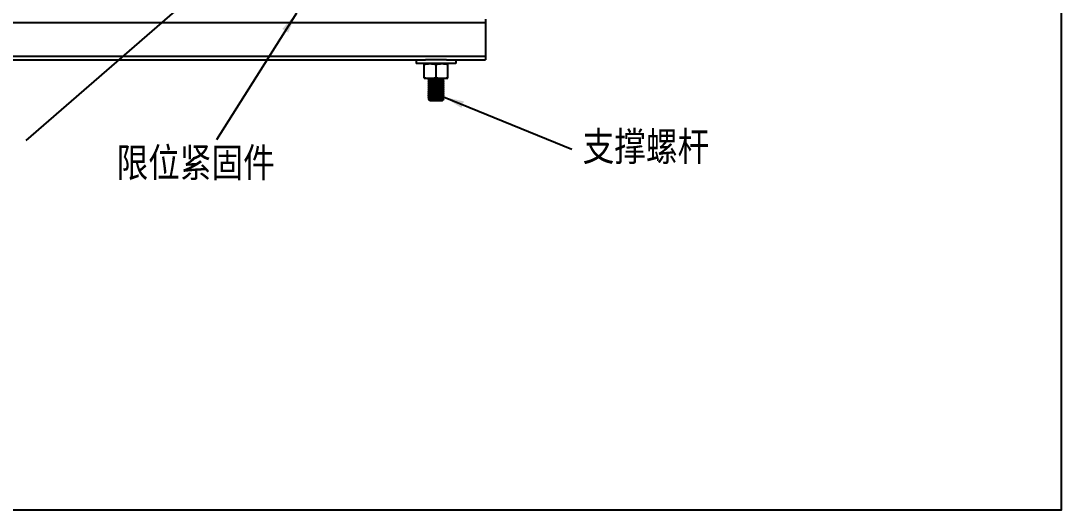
# Model space of a CAD drawing. Extents: x -1396510 to 1250330, y -1892470 to 1623980.
# Drawn here: x -1158589 to -1153589, y -65907 to -63555 of the extents above; entities that cross this region are included whole.
import ezdxf

# ---------------------------------------------------------------- set-up
doc = ezdxf.new("R2010")
doc.units = 0
doc.header["$LTSCALE"] = 1000
doc.header["$MEASUREMENT"] = 0
doc.styles.get("Standard").update_dxf_attribs({"font": 'gbenor.shx', "bigfont": 'gbcbig.shx'})
doc.dimstyles.get("Standard").update_dxf_attribs({"dimscale": 100, "dimtxt": 3.5, "dimasz": 1, "dimexe": 2.5, "dimexo": 3, "dimgap": 1.5, "dimtad": 1, "dimdec": 0, "dimzin": 0, "dimdsep": 46, "dimtxsty": 'Standard', "dimblk": 'ARCHTICK', "dimcen": 0.09, "dimadec": 0, "dimazin": 0, "dimtfac": 1, "dimtdec": 0, "dimtix": 1, "dimtmove": 2, "dimatfit": 3, "dimfxl": 0, "dimtolj": 1, "dimtzin": 0, "dimarcsym": 0})

# ---------------------------------------------------------------- blocks, each defined once
blk = doc.blocks.new('_ArchTick')
at = {"color": 0, "linetype": 'ByBlock', "const_width": 0.4}
blk.add_lwpolyline([(-0.5, -0.5), (0.5, 0.5)], dxfattribs=at)

msp = doc.modelspace()

# ---------------------------------------------------------------- linework, layer by layer
at = {"linetype": 'Continuous'}
for p, q in [((-1156356, -63546.5), (-1156356, -63741.6)), ((-1160639.8, -63563.1), (-1156356, -63563.1)), ((-1160639.8, -63725), (-1156356, -63725)), ((-1160351.8, -63741.6), (-1156643.9, -63741.6)), ((-1156689.2, -63741.6), (-1156689.2, -63760.7)), ((-1156544, -63741.6), (-1156643.9, -63741.6)), ((-1156544, -63741.6), (-1156356, -63741.6)), ((-1156498.8, -63741.6), (-1156498.8, -63760.7)), ((-1156498.8, -63760.7), (-1156689.2, -63760.7)), ((-1156651.1, -63831.1), (-1156651.1, -63760.7)), ((-1156594, -63763.9), (-1156594, -63827.9)), ((-1156536.9, -63831.1), (-1156536.9, -63760.7)), ((-1156651.1, -63831.1), (-1156536.9, -63831.1)), ((-1156632, -63838.7), (-1156632.1, -63838.9)), ((-1156632.1, -63838.9), (-1156632.1, -63840)), ((-1156632, -63840.1), (-1156632.1, -63840)), ((-1156632, -63848.3), (-1156632.1, -63848.4)), ((-1156632.1, -63848.4), (-1156632.1, -63849.6)), ((-1156632, -63849.7), (-1156632.1, -63849.6)), ((-1156632, -63857.8), (-1156632.1, -63857.9)), ((-1156632.1, -63857.9), (-1156632.1, -63859.1)), ((-1156632, -63859.2), (-1156632.1, -63859.1)), ((-1156626.8, -63835.8), (-1156632, -63838.7)), ((-1156632, -63840.1), (-1156626.8, -63843.1)), ((-1156626.8, -63845.3), (-1156632, -63848.3)), ((-1156632, -63849.7), (-1156626.8, -63852.7)), ((-1156626.8, -63854.8), (-1156632, -63857.8)), ((-1156632, -63859.2), (-1156626.8, -63862.2)), ((-1156631.1, -63831.1), (-1156626.8, -63833.6)), ((-1156626.9, -63833.5), (-1156626.9, -63835.9)), ((-1156626.9, -63843), (-1156626.9, -63845.4)), ((-1156626.9, -63852.5), (-1156626.9, -63854.9)), ((-1156626.7, -63835.7), (-1156626.8, -63835.8)), ((-1156561.2, -63847.9), (-1156561.3, -63848)), ((-1156556, -63834), (-1156561.2, -63831)), ((-1156561.2, -63838.4), (-1156556, -63835.4)), ((-1156556, -63843.5), (-1156561.2, -63840.5)), ((-1156561.2, -63847.9), (-1156556, -63844.9)), ((-1156556, -63853), (-1156561.2, -63850)), ((-1156561.2, -63857.4), (-1156556, -63854.4)), ((-1156561.1, -63840.6), (-1156561.1, -63838.3)), ((-1156561.1, -63850.2), (-1156561.1, -63847.8)), ((-1156561.1, -63857.3), (-1156561.1, -63859.7)), ((-1156556, -63834), (-1156555.9, -63834.1)), ((-1156556, -63835.4), (-1156555.9, -63835.3)), ((-1156556, -63843.5), (-1156555.9, -63843.6)), ((-1156556, -63844.9), (-1156555.9, -63844.8)), ((-1156556, -63853), (-1156555.9, -63853.1)), ((-1156556, -63854.4), (-1156555.9, -63854.3)), ((-1156555.9, -63834.1), (-1156555.9, -63835.3)), ((-1156555.9, -63843.6), (-1156555.9, -63844.8)), ((-1156555.9, -63853.1), (-1156555.9, -63854.3)), ((-1156632, -63867.3), (-1156632.1, -63867.4)), ((-1156632.1, -63867.4), (-1156632.1, -63868.6)), ((-1156632, -63868.7), (-1156632.1, -63868.6)), ((-1156632, -63876.8), (-1156632.1, -63876.9)), ((-1156632.1, -63876.9), (-1156632.1, -63878.1)), ((-1156632, -63878.2), (-1156632.1, -63878.1)), ((-1156632, -63886.3), (-1156632.1, -63886.4)), ((-1156632.1, -63886.4), (-1156632.1, -63887.6)), ((-1156632, -63887.7), (-1156632.1, -63887.6)), ((-1156632, -63895.9), (-1156632.1, -63896)), ((-1156632.1, -63896), (-1156632.1, -63897.2)), ((-1156632, -63897.3), (-1156632.1, -63897.2)), ((-1156632, -63905.4), (-1156632.1, -63905.5)), ((-1156632.1, -63905.5), (-1156632.1, -63906.7)), ((-1156632, -63906.8), (-1156632.1, -63906.7)), ((-1156626.8, -63864.3), (-1156632, -63867.3)), ((-1156632, -63868.7), (-1156626.8, -63871.7)), ((-1156626.8, -63873.8), (-1156632, -63876.8)), ((-1156632, -63878.2), (-1156626.8, -63881.2)), ((-1156626.8, -63883.4), (-1156632, -63886.3)), ((-1156632, -63887.7), (-1156626.8, -63890.7)), ((-1156626.8, -63892.9), (-1156632, -63895.9)), ((-1156632, -63897.3), (-1156626.8, -63900.3)), ((-1156626.8, -63902.4), (-1156632, -63905.4)), ((-1156632, -63906.8), (-1156626.8, -63909.8)), ((-1156626.9, -63862.1), (-1156626.9, -63864.4)), ((-1156626.9, -63871.6), (-1156626.9, -63874)), ((-1156626.9, -63881.1), (-1156626.9, -63883.5)), ((-1156626.9, -63890.6), (-1156626.9, -63893)), ((-1156626.9, -63900.1), (-1156626.9, -63902.5)), ((-1156626.7, -63873.8), (-1156626.8, -63873.8)), ((-1156561.2, -63886), (-1156561.3, -63886)), ((-1156556, -63862.5), (-1156561.2, -63859.6)), ((-1156561.2, -63866.9), (-1156556, -63863.9)), ((-1156556, -63872.1), (-1156561.2, -63869.1)), ((-1156561.2, -63876.5), (-1156556, -63873.5)), ((-1156556, -63881.6), (-1156561.2, -63878.6)), ((-1156561.2, -63886), (-1156556, -63883)), ((-1156556, -63891.1), (-1156561.2, -63888.1)), ((-1156561.2, -63895.5), (-1156556, -63892.5)), ((-1156556, -63900.6), (-1156561.2, -63897.6)), ((-1156561.2, -63905), (-1156556, -63902)), ((-1156556, -63910.1), (-1156561.2, -63907.2)), ((-1156561.1, -63869.2), (-1156561.1, -63866.8)), ((-1156561.1, -63878.7), (-1156561.1, -63876.3)), ((-1156561.1, -63888.2), (-1156561.1, -63885.9)), ((-1156561.1, -63895.4), (-1156561.1, -63897.8)), ((-1156561.1, -63907.3), (-1156561.1, -63904.9)), ((-1156556, -63862.5), (-1156555.9, -63862.6)), ((-1156556, -63863.9), (-1156555.9, -63863.8)), ((-1156556, -63872.1), (-1156555.9, -63872.2)), ((-1156556, -63873.5), (-1156555.9, -63873.4)), ((-1156556, -63881.6), (-1156555.9, -63881.7)), ((-1156556, -63883), (-1156555.9, -63882.9)), ((-1156556, -63891.1), (-1156555.9, -63891.2)), ((-1156556, -63892.5), (-1156555.9, -63892.4)), ((-1156556, -63900.6), (-1156555.9, -63900.7)), ((-1156556, -63902), (-1156555.9, -63901.9)), ((-1156555.9, -63862.6), (-1156555.9, -63863.8)), ((-1156555.9, -63872.2), (-1156555.9, -63873.4)), ((-1156555.9, -63881.7), (-1156555.9, -63882.9)), ((-1156555.9, -63891.2), (-1156555.9, -63892.4)), ((-1156555.9, -63900.7), (-1156555.9, -63901.9)), ((-1156632, -63914.9), (-1156632.1, -63915)), ((-1156632.1, -63915), (-1156632.1, -63916.2)), ((-1156632, -63916.3), (-1156632.1, -63916.2)), ((-1156632.1, -63924.5), (-1156632, -63924.4)), ((-1156632.1, -63924.5), (-1156632.1, -63925.7)), ((-1156632.1, -63925.7), (-1156632, -63925.8)), ((-1156626.8, -63911.9), (-1156632, -63914.9)), ((-1156632, -63916.3), (-1156626.8, -63919.3)), ((-1156626.8, -63921.4), (-1156632, -63924.4)), ((-1156632, -63925.8), (-1156626.8, -63928.8)), ((-1156626.8, -63931), (-1156630.5, -63933.1)), ((-1156623.7, -63939.9), (-1156630.5, -63933.1)), ((-1156630.5, -63933.1), (-1156630.5, -63933.1)), ((-1156626.9, -63909.7), (-1156626.9, -63912)), ((-1156626.9, -63919.2), (-1156626.9, -63921.6)), ((-1156626.9, -63928.7), (-1156626.9, -63931.1)), ((-1156626.7, -63911.9), (-1156626.8, -63911.9)), ((-1156564.2, -63939.9), (-1156623.7, -63939.9)), ((-1156566.3, -63936.7), (-1156611.8, -63936.7)), ((-1156565, -63931.5), (-1156591, -63931.5)), ((-1156564.2, -63939.9), (-1156560.5, -63936.1)), ((-1156561.2, -63924.1), (-1156561.3, -63924.1)), ((-1156561.2, -63914.5), (-1156556, -63911.5)), ((-1156556, -63919.7), (-1156561.2, -63916.7)), ((-1156561.2, -63924.1), (-1156556, -63921.1)), ((-1156556, -63929.2), (-1156561.2, -63926.2)), ((-1156561.2, -63933.6), (-1156556, -63930.6)), ((-1156560.5, -63936.1), (-1156561.2, -63935.7)), ((-1156561.1, -63916.8), (-1156561.1, -63914.4)), ((-1156561.1, -63926.3), (-1156561.1, -63923.9)), ((-1156561.1, -63933.5), (-1156561.1, -63935.8)), ((-1156560.5, -63936.1), (-1156560.5, -63936.1)), ((-1156556, -63910.1), (-1156555.9, -63910.2)), ((-1156556, -63911.5), (-1156555.9, -63911.4)), ((-1156556, -63919.7), (-1156555.9, -63919.8)), ((-1156556, -63921.1), (-1156555.9, -63921)), ((-1156555.9, -63929.3), (-1156556, -63929.2)), ((-1156556, -63930.6), (-1156555.9, -63930.5)), ((-1156555.9, -63910.2), (-1156555.9, -63911.4)), ((-1156555.9, -63919.8), (-1156555.9, -63921)), ((-1156555.9, -63929.3), (-1156555.9, -63930.5))]:
    msp.add_line(p, q, dxfattribs=at)
msp.add_lwpolyline([(-1153588.7, -56752.5), (-1153588.7, -65906.6), (-1163304.5, -65906.6), (-1163304.5, -56752.5)])
for centre, radius, start, end in [((-1156618.5, -63946.2), 107.3, 94.4562, 95.3623), ((-1156618.4, -63956.9), 108.4, 94.4571, 95.3311), ((-1156618.4, -63967), 109.1, 94.458, 95.3148), ((-1156625.5, -63858.2), 3.63, 105.0933, 106.1413), ((-1156569.1, -63732.7), 102.5, 274.4413, 275.508), ((-1156569.1, -63741.7), 103, 274.4466, 275.4883), ((-1156569, -63751.9), 102.4, 274.444, 275.5089), ((-1156618.5, -63975), 107.5, 94.4571, 95.3557), ((-1156618.5, -63984.3), 107.3, 94.4562, 95.3623), ((-1156618.4, -63994.9), 108.4, 94.4571, 95.3311), ((-1156618.4, -64005.1), 109.1, 94.458, 95.3148), ((-1156618.5, -64013.1), 107.5, 94.4571, 95.3557), ((-1156625.5, -63896.2), 3.63, 105.0933, 106.1413), ((-1156572.6, -63718.3), 145.6, 274.4234, 274.5496), ((-1156572.6, -63756.4), 145.6, 274.4234, 274.5496), ((-1156569.1, -63770.8), 102.5, 274.4413, 275.508), ((-1156569.1, -63779.8), 103, 274.4466, 275.4883), ((-1156569, -63790), 102.4, 274.444, 275.5089), ((-1156618.5, -64022.4), 107.3, 94.4562, 95.3623), ((-1156625.5, -63934.3), 3.63, 105.0933, 106.1413), ((-1156569.1, -63808.9), 102.5, 274.4413, 275.508), ((-1156569.1, -63817.9), 103, 274.4466, 275.4883)]:
    msp.add_arc(centre, radius, start, end, dxfattribs=at)
for points, knots in [([(-1156651.1, -63763.9), (-1156646.4, -63762.9), (-1156636.9, -63761.3), (-1156627.3, -63760.7), (-1156622.5, -63760.7)], [0, 0, 0, 0, 0.500766, 1, 1, 1, 1]), ([(-1156622.5, -63760.7), (-1156617.8, -63760.7), (-1156608.2, -63761.3), (-1156598.7, -63762.9), (-1156594, -63763.9)], [0, 0, 0, 0, 0.499234, 1, 1, 1, 1]), ([(-1156594, -63763.9), (-1156589.3, -63762.9), (-1156579.8, -63761.3), (-1156570.2, -63760.7), (-1156565.4, -63760.7)], [0, 0, 0, 0, 0.500766, 1, 1, 1, 1]), ([(-1156565.4, -63760.7), (-1156560.6, -63760.7), (-1156551, -63761.3), (-1156541.6, -63762.9), (-1156536.9, -63763.9)], [0, 0, 0, 0, 0.499234, 1, 1, 1, 1]), ([(-1156651.1, -63827.9), (-1156646.4, -63828.9), (-1156636.9, -63830.5), (-1156627.3, -63831.1), (-1156622.5, -63831.1)], [0, 0, 0, 0, 0.500766, 1, 1, 1, 1]), ([(-1156632.1, -63840), (-1156632.1, -63840), (-1156631.9, -63839.9), (-1156631.7, -63839.8), (-1156631.6, -63839.8)], [0, 0, 0, 0, 0.315061, 1, 1, 1, 1]), ([(-1156632.1, -63849.6), (-1156632.1, -63849.5), (-1156631.9, -63849.4), (-1156631.8, -63849.4), (-1156631.7, -63849.3)], [0, 0, 0, 0, 0.317967, 1, 1, 1, 1]), ([(-1156632.1, -63859.1), (-1156632.1, -63859), (-1156631.9, -63858.9), (-1156631.7, -63858.9), (-1156631.6, -63858.8)], [0, 0, 0, 0, 0.313847, 1, 1, 1, 1]), ([(-1156628.5, -63838.2), (-1156629, -63838.2), (-1156630.1, -63838.4), (-1156631.3, -63838.4), (-1156632, -63838.7)], [0, 0, 0, 0, 0.37931, 1, 1, 1, 1]), ([(-1156628.5, -63847.7), (-1156629, -63847.8), (-1156630.1, -63847.9), (-1156631.3, -63847.9), (-1156632, -63848.3)], [0, 0, 0, 0, 0.379296, 1, 1, 1, 1]), ([(-1156628.5, -63857.2), (-1156628.9, -63857.3), (-1156630.1, -63857.4), (-1156631.3, -63857.4), (-1156632, -63857.8)], [0, 0, 0, 0, 0.37952, 1, 1, 1, 1]), ([(-1156631.7, -63849.3), (-1156631.5, -63849.3), (-1156630.5, -63849.1), (-1156629.4, -63849), (-1156628.5, -63848.9)], [0, 0, 0, 0, 0.159617, 1, 1, 1, 1]), ([(-1156631.6, -63839.8), (-1156631.5, -63839.8), (-1156630.4, -63839.6), (-1156629.4, -63839.5), (-1156628.5, -63839.4)], [0, 0, 0, 0, 0.163145, 1, 1, 1, 1]), ([(-1156631.6, -63858.8), (-1156631.5, -63858.8), (-1156630.4, -63858.6), (-1156629.3, -63858.5), (-1156628.5, -63858.4)], [0, 0, 0, 0, 0.163234, 1, 1, 1, 1]), ([(-1156594, -63836.5), (-1156597.5, -63836.6), (-1156609.1, -63837.1), (-1156620.6, -63837.4), (-1156628.5, -63838.2)], [0, 0, 0, 0, 0.308852, 1, 1, 1, 1]), ([(-1156594, -63846), (-1156597.5, -63846.1), (-1156609.1, -63846.6), (-1156620.6, -63847), (-1156628.5, -63847.7)], [0, 0, 0, 0, 0.308927, 1, 1, 1, 1]), ([(-1156594, -63855.5), (-1156597.5, -63855.7), (-1156609, -63856.1), (-1156620.6, -63856.5), (-1156628.5, -63857.2)], [0, 0, 0, 0, 0.308576, 1, 1, 1, 1]), ([(-1156594, -63831.1), (-1156598.2, -63831.3), (-1156605.9, -63831.7), (-1156615.1, -63832.1), (-1156621, -63832.6), (-1156624.2, -63832.8), (-1156625.7, -63833.1), (-1156626.9, -63833.3), (-1156626.9, -63833.5)], [0, 0, 0, 0, 0.381423, 0.704927, 0.829053, 0.921512, 0.978868, 1, 1, 1, 1]), ([(-1156561.5, -63838.5), (-1156562.8, -63838.9), (-1156566.9, -63839.1), (-1156574.5, -63839.7), (-1156584.8, -63840.2), (-1156596.4, -63840.7), (-1156607.7, -63841.3), (-1156616.2, -63841.7), (-1156621.5, -63842.1), (-1156624.4, -63842.4), (-1156625.8, -63842.7), (-1156626.9, -63842.8), (-1156626.9, -63843)], [0, 0, 0, 0, 0.062951, 0.18524, 0.350271, 0.535399, 0.715185, 0.864922, 0.92187, 0.964113, 0.990297, 1, 1, 1, 1]), ([(-1156563.5, -63848.4), (-1156568.4, -63849), (-1156577, -63849.3), (-1156589.2, -63849.9), (-1156600.1, -63850.4), (-1156610.2, -63850.9), (-1156617.7, -63851.3), (-1156622.3, -63851.7), (-1156624.8, -63851.9), (-1156626, -63852.2), (-1156626.9, -63852.4), (-1156626.9, -63852.5)], [0, 0, 0, 0, 0.234088, 0.402448, 0.579889, 0.745639, 0.880314, 0.930897, 0.968237, 0.991317, 1, 1, 1, 1]), ([(-1156562.6, -63857.8), (-1156567.3, -63858.5), (-1156575.6, -63858.7), (-1156587.7, -63859.4), (-1156598.9, -63859.9), (-1156609.4, -63860.4), (-1156617.2, -63860.8), (-1156622, -63861.2), (-1156624.7, -63861.4), (-1156625.9, -63861.7), (-1156626.9, -63861.9), (-1156626.9, -63862.1)], [0, 0, 0, 0, 0.218787, 0.386207, 0.566108, 0.736243, 0.875583, 0.928118, 0.966979, 0.991, 1, 1, 1, 1]), ([(-1156626.8, -63839.2), (-1156624.8, -63839.1), (-1156613.9, -63838.4), (-1156602.9, -63838), (-1156594, -63837.7)], [0, 0, 0, 0, 0.18453, 1, 1, 1, 1]), ([(-1156626.3, -63845.1), (-1156626.4, -63845.1), (-1156626.6, -63845.2), (-1156626.7, -63845.2), (-1156626.8, -63845.3)], [0, 0, 0, 0, 0.59312, 1, 1, 1, 1]), ([(-1156626.8, -63848.8), (-1156624.8, -63848.6), (-1156613.9, -63847.9), (-1156602.9, -63847.5), (-1156594, -63847.2)], [0, 0, 0, 0, 0.184554, 1, 1, 1, 1]), ([(-1156626.5, -63854.7), (-1156626.6, -63854.7), (-1156626.7, -63854.7), (-1156626.8, -63854.8), (-1156626.8, -63854.8)], [0, 0, 0, 0, 0.572041, 1, 1, 1, 1]), ([(-1156626.8, -63858.3), (-1156624.8, -63858.1), (-1156613.9, -63857.5), (-1156602.9, -63857.1), (-1156594, -63856.7)], [0, 0, 0, 0, 0.184575, 1, 1, 1, 1]), ([(-1156561.1, -63831.1), (-1156561.1, -63831.3), (-1156562.2, -63831.5), (-1156563.6, -63831.8), (-1156566.6, -63832), (-1156572.1, -63832.4), (-1156580.7, -63832.9), (-1156592.2, -63833.4), (-1156603.8, -63834), (-1156614.2, -63834.4), (-1156621.6, -63835.1), (-1156625.5, -63835.2), (-1156626.7, -63835.7)], [0, 0, 0, 0, 0.009911, 0.036684, 0.079861, 0.138026, 0.290611, 0.473012, 0.659513, 0.823824, 0.942824, 1, 1, 1, 1]), ([(-1156561.2, -63850.3), (-1156562, -63850.8), (-1156565.6, -63850.8), (-1156572, -63851.6), (-1156581.5, -63851.9), (-1156592.5, -63852.5), (-1156603.7, -63853), (-1156613.7, -63853.5), (-1156621.1, -63854), (-1156625.1, -63854.3), (-1156626.4, -63854.7)], [0, 0, 0, 0, 0.046973, 0.152409, 0.303029, 0.479455, 0.658932, 0.818305, 0.937036, 1, 1, 1, 1]), ([(-1156561.1, -63840.6), (-1156561.1, -63840.8), (-1156562.2, -63841), (-1156563.5, -63841.3), (-1156566.3, -63841.5), (-1156571.5, -63841.9), (-1156579.9, -63842.4), (-1156590.9, -63842.9), (-1156602.4, -63843.4), (-1156612.8, -63843.9), (-1156620.6, -63844.5), (-1156624.8, -63844.8), (-1156626.3, -63845.1)], [0, 0, 0, 0, 0.00951, 0.035123, 0.076469, 0.132247, 0.279239, 0.456494, 0.640275, 0.805971, 0.931424, 1, 1, 1, 1]), ([(-1156622.5, -63831.1), (-1156617.8, -63831.1), (-1156608.2, -63830.5), (-1156598.7, -63828.9), (-1156594, -63827.9)], [0, 0, 0, 0, 0.499234, 1, 1, 1, 1]), ([(-1156594, -63827.9), (-1156589.3, -63828.9), (-1156579.8, -63830.5), (-1156570.2, -63831.1), (-1156565.4, -63831.1)], [0, 0, 0, 0, 0.500766, 1, 1, 1, 1]), ([(-1156561.1, -63834.9), (-1156563.1, -63835.1), (-1156574.1, -63835.7), (-1156585, -63836.1), (-1156594, -63836.5)], [0, 0, 0, 0, 0.184477, 1, 1, 1, 1]), ([(-1156594, -63837.7), (-1156590.4, -63837.5), (-1156578.8, -63837), (-1156567.2, -63836.7), (-1156559.2, -63835.9)], [0, 0, 0, 0, 0.310323, 1, 1, 1, 1]), ([(-1156561.1, -63844.4), (-1156563.1, -63844.6), (-1156574.1, -63845.2), (-1156585, -63845.6), (-1156594, -63846)], [0, 0, 0, 0, 0.184455, 1, 1, 1, 1]), ([(-1156594, -63847.2), (-1156590.4, -63847), (-1156578.8, -63846.5), (-1156567.2, -63846.2), (-1156559.2, -63845.4)], [0, 0, 0, 0, 0.310595, 1, 1, 1, 1]), ([(-1156561.1, -63853.9), (-1156563.1, -63854.1), (-1156574.1, -63854.8), (-1156585, -63855.2), (-1156594, -63855.5)], [0, 0, 0, 0, 0.184436, 1, 1, 1, 1]), ([(-1156594, -63856.7), (-1156590.7, -63856.6), (-1156579.8, -63856.1), (-1156568.8, -63855.7), (-1156561.2, -63855.1)], [0, 0, 0, 0, 0.297863, 1, 1, 1, 1]), ([(-1156565.4, -63831.1), (-1156560.6, -63831.1), (-1156551, -63830.5), (-1156541.6, -63828.9), (-1156536.9, -63827.9)], [0, 0, 0, 0, 0.499234, 1, 1, 1, 1]), ([(-1156561.3, -63848), (-1156561.4, -63848), (-1156562.1, -63848.2), (-1156562.9, -63848.3), (-1156563.5, -63848.4)], [0, 0, 0, 0, 0.158312, 1, 1, 1, 1]), ([(-1156561.2, -63857.4), (-1156561.2, -63857.5), (-1156561.7, -63857.6), (-1156562.2, -63857.7), (-1156562.6, -63857.8)], [0, 0, 0, 0, 0.147905, 1, 1, 1, 1]), ([(-1156561.2, -63838.4), (-1156561.2, -63838.4), (-1156561.3, -63838.4), (-1156561.4, -63838.5), (-1156561.5, -63838.5)], [0, 0, 0, 0, 0.430479, 1, 1, 1, 1]), ([(-1156561.1, -63850.2), (-1156561.1, -63850.2), (-1156561.1, -63850.2), (-1156561.1, -63850.3), (-1156561.2, -63850.3)], [0, 0, 0, 0, 0.402304, 1, 1, 1, 1]), ([(-1156561.2, -63855.1), (-1156560, -63855), (-1156558.3, -63854.8), (-1156556.5, -63854.7), (-1156556, -63854.4)], [0, 0, 0, 0, 0.683734, 1, 1, 1, 1]), ([(-1156556.3, -63834.3), (-1156556.4, -63834.3), (-1156557.4, -63834.6), (-1156558.4, -63834.6), (-1156559.2, -63834.7)], [0, 0, 0, 0, 0.159145, 1, 1, 1, 1]), ([(-1156559.2, -63835.9), (-1156558.8, -63835.9), (-1156557.8, -63835.7), (-1156556.6, -63835.7), (-1156556, -63835.4)], [0, 0, 0, 0, 0.378132, 1, 1, 1, 1]), ([(-1156556.3, -63843.8), (-1156556.4, -63843.9), (-1156557.4, -63844.1), (-1156558.4, -63844.2), (-1156559.2, -63844.3)], [0, 0, 0, 0, 0.159397, 1, 1, 1, 1]), ([(-1156559.2, -63845.4), (-1156558.8, -63845.4), (-1156557.7, -63845.2), (-1156556.6, -63845.2), (-1156556, -63844.9)], [0, 0, 0, 0, 0.377931, 1, 1, 1, 1]), ([(-1156556.2, -63853.3), (-1156556.4, -63853.4), (-1156557.4, -63853.6), (-1156558.4, -63853.7), (-1156559.2, -63853.8)], [0, 0, 0, 0, 0.157623, 1, 1, 1, 1]), ([(-1156555.9, -63834.1), (-1156555.9, -63834.1), (-1156556, -63834.2), (-1156556.2, -63834.3), (-1156556.3, -63834.3)], [0, 0, 0, 0, 0.322656, 1, 1, 1, 1]), ([(-1156555.9, -63843.6), (-1156555.9, -63843.7), (-1156556.1, -63843.8), (-1156556.2, -63843.8), (-1156556.3, -63843.8)], [0, 0, 0, 0, 0.322005, 1, 1, 1, 1]), ([(-1156555.9, -63853.1), (-1156555.9, -63853.2), (-1156556, -63853.3), (-1156556.2, -63853.3), (-1156556.2, -63853.3)], [0, 0, 0, 0, 0.324871, 1, 1, 1, 1]), ([(-1156632.1, -63868.6), (-1156632.1, -63868.6), (-1156631.9, -63868.4), (-1156631.8, -63868.4), (-1156631.7, -63868.4)], [0, 0, 0, 0, 0.318631, 1, 1, 1, 1]), ([(-1156632.1, -63878.1), (-1156632.1, -63878.1), (-1156631.9, -63878), (-1156631.7, -63877.9), (-1156631.6, -63877.9)], [0, 0, 0, 0, 0.315061, 1, 1, 1, 1]), ([(-1156632.1, -63887.6), (-1156632.1, -63887.6), (-1156631.9, -63887.5), (-1156631.8, -63887.4), (-1156631.7, -63887.4)], [0, 0, 0, 0, 0.317967, 1, 1, 1, 1]), ([(-1156632.1, -63897.2), (-1156632.1, -63897.1), (-1156631.9, -63897), (-1156631.7, -63897), (-1156631.6, -63896.9)], [0, 0, 0, 0, 0.313847, 1, 1, 1, 1]), ([(-1156632.1, -63906.7), (-1156632.1, -63906.6), (-1156631.9, -63906.5), (-1156631.8, -63906.5), (-1156631.7, -63906.5)], [0, 0, 0, 0, 0.318631, 1, 1, 1, 1]), ([(-1156628.5, -63866.7), (-1156628.9, -63866.8), (-1156630.1, -63866.9), (-1156631.3, -63866.9), (-1156632, -63867.3)], [0, 0, 0, 0, 0.379704, 1, 1, 1, 1]), ([(-1156628.5, -63876.3), (-1156629, -63876.3), (-1156630.1, -63876.5), (-1156631.3, -63876.5), (-1156632, -63876.8)], [0, 0, 0, 0, 0.37931, 1, 1, 1, 1]), ([(-1156628.5, -63885.8), (-1156629, -63885.8), (-1156630.1, -63886), (-1156631.3, -63886), (-1156632, -63886.3)], [0, 0, 0, 0, 0.379296, 1, 1, 1, 1]), ([(-1156628.5, -63895.3), (-1156628.9, -63895.3), (-1156630.1, -63895.5), (-1156631.3, -63895.5), (-1156632, -63895.9)], [0, 0, 0, 0, 0.37952, 1, 1, 1, 1]), ([(-1156628.5, -63904.8), (-1156628.9, -63904.9), (-1156630.1, -63905), (-1156631.3, -63905), (-1156632, -63905.4)], [0, 0, 0, 0, 0.379704, 1, 1, 1, 1]), ([(-1156631.7, -63868.4), (-1156631.5, -63868.3), (-1156630.5, -63868.1), (-1156629.4, -63868), (-1156628.5, -63867.9)], [0, 0, 0, 0, 0.159226, 1, 1, 1, 1]), ([(-1156631.7, -63887.4), (-1156631.5, -63887.4), (-1156630.5, -63887.2), (-1156629.4, -63887.1), (-1156628.5, -63887)], [0, 0, 0, 0, 0.159617, 1, 1, 1, 1]), ([(-1156631.7, -63906.5), (-1156631.5, -63906.4), (-1156630.5, -63906.2), (-1156629.4, -63906.1), (-1156628.5, -63906)], [0, 0, 0, 0, 0.159226, 1, 1, 1, 1]), ([(-1156631.6, -63877.9), (-1156631.5, -63877.8), (-1156630.4, -63877.6), (-1156629.4, -63877.5), (-1156628.5, -63877.5)], [0, 0, 0, 0, 0.163145, 1, 1, 1, 1]), ([(-1156631.6, -63896.9), (-1156631.5, -63896.9), (-1156630.4, -63896.7), (-1156629.3, -63896.6), (-1156628.5, -63896.5)], [0, 0, 0, 0, 0.163234, 1, 1, 1, 1]), ([(-1156594, -63865), (-1156597.5, -63865.2), (-1156609, -63865.7), (-1156620.5, -63866), (-1156628.5, -63866.7)], [0, 0, 0, 0, 0.308379, 1, 1, 1, 1]), ([(-1156594, -63874.5), (-1156597.5, -63874.7), (-1156609.1, -63875.2), (-1156620.6, -63875.5), (-1156628.5, -63876.3)], [0, 0, 0, 0, 0.308852, 1, 1, 1, 1]), ([(-1156594, -63884.1), (-1156597.5, -63884.2), (-1156609.1, -63884.7), (-1156620.6, -63885), (-1156628.5, -63885.8)], [0, 0, 0, 0, 0.308927, 1, 1, 1, 1]), ([(-1156594, -63893.6), (-1156597.5, -63893.7), (-1156609, -63894.2), (-1156620.6, -63894.6), (-1156628.5, -63895.3)], [0, 0, 0, 0, 0.308576, 1, 1, 1, 1]), ([(-1156594, -63903.1), (-1156597.5, -63903.2), (-1156609, -63903.7), (-1156620.5, -63904.1), (-1156628.5, -63904.8)], [0, 0, 0, 0, 0.308379, 1, 1, 1, 1]), ([(-1156561.9, -63867.2), (-1156563.5, -63867.5), (-1156567.9, -63867.8), (-1156575.9, -63868.3), (-1156586.3, -63868.8), (-1156597.6, -63869.4), (-1156608.5, -63869.9), (-1156616.7, -63870.3), (-1156621.8, -63870.7), (-1156624.5, -63870.9), (-1156625.8, -63871.2), (-1156626.9, -63871.4), (-1156626.9, -63871.6)], [0, 0, 0, 0, 0.074051, 0.202548, 0.368862, 0.551322, 0.726125, 0.870472, 0.925123, 0.96561, 0.990669, 1, 1, 1, 1]), ([(-1156561.5, -63876.6), (-1156562.8, -63877), (-1156566.9, -63877.2), (-1156574.5, -63877.8), (-1156584.8, -63878.3), (-1156596.4, -63878.8), (-1156607.7, -63879.4), (-1156616.2, -63879.8), (-1156621.5, -63880.2), (-1156624.4, -63880.4), (-1156625.8, -63880.8), (-1156626.9, -63880.9), (-1156626.9, -63881.1)], [0, 0, 0, 0, 0.062951, 0.18524, 0.350271, 0.535399, 0.715185, 0.864922, 0.92187, 0.964113, 0.990297, 1, 1, 1, 1]), ([(-1156563.5, -63886.4), (-1156568.4, -63887), (-1156577, -63887.4), (-1156589.2, -63888), (-1156600.1, -63888.5), (-1156610.2, -63889), (-1156617.7, -63889.4), (-1156622.3, -63889.8), (-1156624.8, -63890), (-1156626, -63890.3), (-1156626.9, -63890.4), (-1156626.9, -63890.6)], [0, 0, 0, 0, 0.234088, 0.402448, 0.579889, 0.745639, 0.880314, 0.930897, 0.968237, 0.991317, 1, 1, 1, 1]), ([(-1156562.6, -63895.8), (-1156567.3, -63896.5), (-1156575.6, -63896.8), (-1156587.7, -63897.5), (-1156598.9, -63898), (-1156609.4, -63898.5), (-1156617.2, -63898.9), (-1156622, -63899.3), (-1156624.7, -63899.5), (-1156625.9, -63899.8), (-1156626.9, -63899.9), (-1156626.9, -63900.1)], [0, 0, 0, 0, 0.218787, 0.386207, 0.566108, 0.736243, 0.875583, 0.928118, 0.966979, 0.991, 1, 1, 1, 1]), ([(-1156561.9, -63905.2), (-1156563.5, -63905.6), (-1156567.9, -63905.9), (-1156575.9, -63906.4), (-1156586.3, -63906.9), (-1156597.6, -63907.4), (-1156608.5, -63908), (-1156616.7, -63908.4), (-1156621.8, -63908.8), (-1156624.5, -63909), (-1156625.8, -63909.3), (-1156626.9, -63909.4), (-1156626.9, -63909.7)], [0, 0, 0, 0, 0.074051, 0.202548, 0.368862, 0.551322, 0.726125, 0.870472, 0.925123, 0.96561, 0.990669, 1, 1, 1, 1]), ([(-1156624.9, -63863.9), (-1156625.2, -63863.9), (-1156625.8, -63864), (-1156626.4, -63864.1), (-1156626.8, -63864.3)], [0, 0, 0, 0, 0.360643, 1, 1, 1, 1]), ([(-1156626.8, -63867.8), (-1156624.8, -63867.6), (-1156613.9, -63867), (-1156602.9, -63866.6), (-1156594, -63866.2)], [0, 0, 0, 0, 0.184524, 1, 1, 1, 1]), ([(-1156626.8, -63877.3), (-1156624.8, -63877.2), (-1156613.9, -63876.5), (-1156602.9, -63876.1), (-1156594, -63875.7)], [0, 0, 0, 0, 0.18453, 1, 1, 1, 1]), ([(-1156626.3, -63883.2), (-1156626.4, -63883.2), (-1156626.6, -63883.3), (-1156626.7, -63883.3), (-1156626.8, -63883.4)], [0, 0, 0, 0, 0.59312, 1, 1, 1, 1]), ([(-1156626.8, -63886.8), (-1156624.8, -63886.7), (-1156613.9, -63886), (-1156602.9, -63885.6), (-1156594, -63885.3)], [0, 0, 0, 0, 0.184554, 1, 1, 1, 1]), ([(-1156626.5, -63892.8), (-1156626.6, -63892.8), (-1156626.7, -63892.8), (-1156626.8, -63892.8), (-1156626.8, -63892.9)], [0, 0, 0, 0, 0.572041, 1, 1, 1, 1]), ([(-1156626.8, -63896.4), (-1156624.8, -63896.2), (-1156613.9, -63895.5), (-1156602.9, -63895.1), (-1156594, -63894.8)], [0, 0, 0, 0, 0.184575, 1, 1, 1, 1]), ([(-1156624.9, -63902), (-1156625.2, -63902), (-1156625.8, -63902.1), (-1156626.4, -63902.2), (-1156626.8, -63902.4)], [0, 0, 0, 0, 0.360643, 1, 1, 1, 1]), ([(-1156626.8, -63905.9), (-1156624.8, -63905.7), (-1156613.9, -63905.1), (-1156602.9, -63904.7), (-1156594, -63904.3)], [0, 0, 0, 0, 0.184524, 1, 1, 1, 1]), ([(-1156561.1, -63869.2), (-1156561.1, -63869.4), (-1156562.2, -63869.5), (-1156563.6, -63869.9), (-1156566.6, -63870.1), (-1156572.1, -63870.5), (-1156580.7, -63871), (-1156592.2, -63871.5), (-1156603.8, -63872), (-1156614.2, -63872.5), (-1156621.6, -63873.2), (-1156625.5, -63873.3), (-1156626.7, -63873.8)], [0, 0, 0, 0, 0.009911, 0.036684, 0.079861, 0.138026, 0.290611, 0.473012, 0.659513, 0.823824, 0.942824, 1, 1, 1, 1]), ([(-1156561.1, -63907.3), (-1156561.1, -63907.5), (-1156562.2, -63907.6), (-1156563.6, -63907.9), (-1156566.6, -63908.2), (-1156572.1, -63908.6), (-1156580.7, -63909), (-1156592.2, -63909.6), (-1156603.8, -63910.1), (-1156614.2, -63910.6), (-1156621.6, -63911.3), (-1156625.5, -63911.4), (-1156626.7, -63911.9)], [0, 0, 0, 0, 0.009911, 0.036684, 0.079861, 0.138026, 0.290611, 0.473012, 0.659513, 0.823824, 0.942824, 1, 1, 1, 1]), ([(-1156561.2, -63888.4), (-1156562, -63888.9), (-1156565.6, -63888.8), (-1156572, -63889.6), (-1156581.5, -63890), (-1156592.5, -63890.6), (-1156603.7, -63891.1), (-1156613.7, -63891.5), (-1156621.1, -63892.1), (-1156625.1, -63892.4), (-1156626.4, -63892.7)], [0, 0, 0, 0, 0.046973, 0.152409, 0.303029, 0.479455, 0.658932, 0.818305, 0.937036, 1, 1, 1, 1]), ([(-1156561.1, -63878.7), (-1156561.1, -63878.9), (-1156562.2, -63879.1), (-1156563.5, -63879.4), (-1156566.3, -63879.6), (-1156571.5, -63880), (-1156579.9, -63880.4), (-1156590.9, -63881), (-1156602.4, -63881.5), (-1156612.8, -63882), (-1156620.6, -63882.5), (-1156624.8, -63882.8), (-1156626.3, -63883.2)], [0, 0, 0, 0, 0.00951, 0.035123, 0.076469, 0.132247, 0.279239, 0.456494, 0.640275, 0.805971, 0.931424, 1, 1, 1, 1]), ([(-1156561.1, -63859.7), (-1156561.1, -63859.9), (-1156562, -63860), (-1156563.2, -63860.3), (-1156565.8, -63860.5), (-1156570.5, -63860.9), (-1156578.2, -63861.3), (-1156588.5, -63861.8), (-1156599.5, -63862.3), (-1156611.7, -63862.9), (-1156620.1, -63863.3), (-1156624.9, -63863.9)], [0, 0, 0, 0, 0.00884, 0.032379, 0.070466, 0.122006, 0.258971, 0.426878, 0.605536, 0.773444, 1, 1, 1, 1]), ([(-1156561.1, -63897.8), (-1156561.1, -63897.9), (-1156562, -63898.1), (-1156563.2, -63898.4), (-1156565.8, -63898.6), (-1156570.5, -63899), (-1156578.2, -63899.4), (-1156588.5, -63899.9), (-1156599.5, -63900.4), (-1156611.7, -63901), (-1156620.1, -63901.3), (-1156624.9, -63902)], [0, 0, 0, 0, 0.00884, 0.032379, 0.070466, 0.122006, 0.258971, 0.426878, 0.605536, 0.773444, 1, 1, 1, 1]), ([(-1156561.3, -63863.5), (-1156563.3, -63863.6), (-1156574.2, -63864.3), (-1156585.1, -63864.7), (-1156594, -63865)], [0, 0, 0, 0, 0.18595, 1, 1, 1, 1]), ([(-1156594, -63866.2), (-1156590.4, -63866.1), (-1156578.8, -63865.6), (-1156567.2, -63865.3), (-1156559.2, -63864.5)], [0, 0, 0, 0, 0.310578, 1, 1, 1, 1]), ([(-1156561.1, -63873), (-1156563.1, -63873.1), (-1156574.1, -63873.8), (-1156585, -63874.2), (-1156594, -63874.5)], [0, 0, 0, 0, 0.184477, 1, 1, 1, 1]), ([(-1156594, -63875.7), (-1156590.4, -63875.6), (-1156578.8, -63875.1), (-1156567.2, -63874.8), (-1156559.2, -63874)], [0, 0, 0, 0, 0.310323, 1, 1, 1, 1]), ([(-1156561.1, -63882.5), (-1156563.1, -63882.6), (-1156574.1, -63883.3), (-1156585, -63883.7), (-1156594, -63884.1)], [0, 0, 0, 0, 0.184455, 1, 1, 1, 1]), ([(-1156594, -63885.3), (-1156590.4, -63885.1), (-1156578.8, -63884.6), (-1156567.2, -63884.3), (-1156559.2, -63883.5)], [0, 0, 0, 0, 0.310595, 1, 1, 1, 1]), ([(-1156561.1, -63892), (-1156563.1, -63892.2), (-1156574.1, -63892.8), (-1156585, -63893.2), (-1156594, -63893.6)], [0, 0, 0, 0, 0.184436, 1, 1, 1, 1]), ([(-1156594, -63894.8), (-1156590.7, -63894.6), (-1156579.8, -63894.2), (-1156568.8, -63893.8), (-1156561.2, -63893.2)], [0, 0, 0, 0, 0.297863, 1, 1, 1, 1]), ([(-1156561.3, -63901.5), (-1156563.3, -63901.7), (-1156574.2, -63902.4), (-1156585.1, -63902.8), (-1156594, -63903.1)], [0, 0, 0, 0, 0.18595, 1, 1, 1, 1]), ([(-1156594, -63904.3), (-1156590.4, -63904.2), (-1156578.8, -63903.7), (-1156567.2, -63903.3), (-1156559.2, -63902.6)], [0, 0, 0, 0, 0.310578, 1, 1, 1, 1]), ([(-1156561.3, -63886), (-1156561.4, -63886.1), (-1156562.1, -63886.3), (-1156562.9, -63886.4), (-1156563.5, -63886.4)], [0, 0, 0, 0, 0.158312, 1, 1, 1, 1]), ([(-1156561.2, -63895.5), (-1156561.2, -63895.5), (-1156561.7, -63895.7), (-1156562.2, -63895.8), (-1156562.6, -63895.8)], [0, 0, 0, 0, 0.147905, 1, 1, 1, 1]), ([(-1156561.2, -63866.9), (-1156561.3, -63867), (-1156561.5, -63867.1), (-1156561.8, -63867.1), (-1156561.9, -63867.2)], [0, 0, 0, 0, 0.388593, 1, 1, 1, 1]), ([(-1156561.2, -63905), (-1156561.3, -63905.1), (-1156561.5, -63905.2), (-1156561.8, -63905.2), (-1156561.9, -63905.2)], [0, 0, 0, 0, 0.388593, 1, 1, 1, 1]), ([(-1156561.2, -63876.5), (-1156561.2, -63876.5), (-1156561.3, -63876.5), (-1156561.4, -63876.6), (-1156561.5, -63876.6)], [0, 0, 0, 0, 0.430479, 1, 1, 1, 1]), ([(-1156561.1, -63888.2), (-1156561.1, -63888.3), (-1156561.1, -63888.3), (-1156561.1, -63888.3), (-1156561.2, -63888.4)], [0, 0, 0, 0, 0.402304, 1, 1, 1, 1]), ([(-1156561.2, -63893.2), (-1156560, -63893.1), (-1156558.3, -63892.9), (-1156556.5, -63892.8), (-1156556, -63892.5)], [0, 0, 0, 0, 0.683734, 1, 1, 1, 1]), ([(-1156557.2, -63863), (-1156557.4, -63863.1), (-1156558.7, -63863.3), (-1156560, -63863.4), (-1156561, -63863.4)], [0, 0, 0, 0, 0.190828, 1, 1, 1, 1]), ([(-1156557.2, -63901.1), (-1156557.4, -63901.2), (-1156558.7, -63901.3), (-1156560, -63901.4), (-1156561, -63901.5)], [0, 0, 0, 0, 0.190828, 1, 1, 1, 1]), ([(-1156559.2, -63864.5), (-1156558.8, -63864.4), (-1156557.7, -63864.3), (-1156556.6, -63864.3), (-1156556, -63863.9)], [0, 0, 0, 0, 0.377935, 1, 1, 1, 1]), ([(-1156556.3, -63872.4), (-1156556.4, -63872.4), (-1156557.4, -63872.6), (-1156558.4, -63872.7), (-1156559.2, -63872.8)], [0, 0, 0, 0, 0.159145, 1, 1, 1, 1]), ([(-1156559.2, -63874), (-1156558.8, -63874), (-1156557.8, -63873.8), (-1156556.6, -63873.8), (-1156556, -63873.5)], [0, 0, 0, 0, 0.378132, 1, 1, 1, 1]), ([(-1156556.3, -63881.9), (-1156556.4, -63881.9), (-1156557.4, -63882.1), (-1156558.4, -63882.2), (-1156559.2, -63882.3)], [0, 0, 0, 0, 0.159397, 1, 1, 1, 1]), ([(-1156559.2, -63883.5), (-1156558.8, -63883.5), (-1156557.7, -63883.3), (-1156556.6, -63883.3), (-1156556, -63883)], [0, 0, 0, 0, 0.377931, 1, 1, 1, 1]), ([(-1156556.2, -63891.4), (-1156556.4, -63891.5), (-1156557.4, -63891.7), (-1156558.4, -63891.8), (-1156559.2, -63891.8)], [0, 0, 0, 0, 0.157623, 1, 1, 1, 1]), ([(-1156559.2, -63902.6), (-1156558.8, -63902.5), (-1156557.7, -63902.4), (-1156556.6, -63902.4), (-1156556, -63902)], [0, 0, 0, 0, 0.377935, 1, 1, 1, 1]), ([(-1156555.9, -63862.6), (-1156555.9, -63862.7), (-1156556.3, -63863), (-1156556.8, -63863), (-1156557.2, -63863)], [0, 0, 0, 0, 0.093121, 1, 1, 1, 1]), ([(-1156555.9, -63900.7), (-1156555.9, -63900.8), (-1156556.3, -63901.1), (-1156556.8, -63901.1), (-1156557.2, -63901.1)], [0, 0, 0, 0, 0.093121, 1, 1, 1, 1]), ([(-1156555.9, -63872.2), (-1156555.9, -63872.2), (-1156556, -63872.3), (-1156556.2, -63872.4), (-1156556.3, -63872.4)], [0, 0, 0, 0, 0.322656, 1, 1, 1, 1]), ([(-1156555.9, -63881.7), (-1156555.9, -63881.7), (-1156556.1, -63881.8), (-1156556.2, -63881.9), (-1156556.3, -63881.9)], [0, 0, 0, 0, 0.322005, 1, 1, 1, 1]), ([(-1156555.9, -63891.2), (-1156555.9, -63891.3), (-1156556, -63891.4), (-1156556.2, -63891.4), (-1156556.2, -63891.4)], [0, 0, 0, 0, 0.324871, 1, 1, 1, 1]), ([(-1156632.1, -63916.2), (-1156632.1, -63916.1), (-1156631.9, -63916), (-1156631.7, -63916), (-1156631.6, -63916)], [0, 0, 0, 0, 0.315061, 1, 1, 1, 1]), ([(-1156631.9, -63925.6), (-1156631.9, -63925.6), (-1156632, -63925.6), (-1156632.1, -63925.7), (-1156632.1, -63925.7)], [0, 0, 0, 0, 0.641445, 1, 1, 1, 1]), ([(-1156628.5, -63914.3), (-1156629, -63914.4), (-1156630.1, -63914.6), (-1156631.3, -63914.5), (-1156632, -63914.9)], [0, 0, 0, 0, 0.37931, 1, 1, 1, 1]), ([(-1156632, -63924.4), (-1156631.5, -63924.2), (-1156629.8, -63924.1), (-1156628.2, -63923.8), (-1156627.1, -63923.7)], [0, 0, 0, 0, 0.317639, 1, 1, 1, 1]), ([(-1156629.2, -63925.1), (-1156629.5, -63925.2), (-1156630.4, -63925.3), (-1156631.3, -63925.3), (-1156631.9, -63925.6)], [0, 0, 0, 0, 0.356934, 1, 1, 1, 1]), ([(-1156631.6, -63916), (-1156631.5, -63915.9), (-1156630.4, -63915.7), (-1156629.4, -63915.6), (-1156628.5, -63915.5)], [0, 0, 0, 0, 0.163145, 1, 1, 1, 1]), ([(-1156630.5, -63933.1), (-1156630.1, -63932.9), (-1156628.8, -63932.9), (-1156627.5, -63932.7), (-1156626.7, -63932.7)], [0, 0, 0, 0, 0.301472, 1, 1, 1, 1]), ([(-1156594, -63923.3), (-1156597.7, -63923.5), (-1156609.4, -63924), (-1156621.2, -63924.3), (-1156629.2, -63925.1)], [0, 0, 0, 0, 0.314055, 1, 1, 1, 1]), ([(-1156594, -63912.6), (-1156597.5, -63912.8), (-1156609.1, -63913.3), (-1156620.6, -63913.6), (-1156628.5, -63914.3)], [0, 0, 0, 0, 0.308852, 1, 1, 1, 1]), ([(-1156627.1, -63923.7), (-1156625.1, -63923.6), (-1156614, -63922.9), (-1156603, -63922.5), (-1156594, -63922.1)], [0, 0, 0, 0, 0.182705, 1, 1, 1, 1]), ([(-1156561.5, -63914.6), (-1156562.8, -63915), (-1156566.9, -63915.3), (-1156574.5, -63915.9), (-1156584.8, -63916.4), (-1156596.4, -63916.9), (-1156607.7, -63917.4), (-1156616.2, -63917.9), (-1156621.5, -63918.3), (-1156624.4, -63918.5), (-1156625.8, -63918.8), (-1156626.9, -63919), (-1156626.9, -63919.2)], [0, 0, 0, 0, 0.062951, 0.18524, 0.350271, 0.535399, 0.715185, 0.864922, 0.92187, 0.964113, 0.990297, 1, 1, 1, 1]), ([(-1156563.5, -63924.5), (-1156568.4, -63925.1), (-1156577, -63925.5), (-1156589.2, -63926.1), (-1156600.1, -63926.6), (-1156610.2, -63927.1), (-1156617.7, -63927.5), (-1156622.3, -63927.9), (-1156624.8, -63928.1), (-1156626, -63928.4), (-1156626.9, -63928.5), (-1156626.9, -63928.7)], [0, 0, 0, 0, 0.234088, 0.402448, 0.579889, 0.745639, 0.880314, 0.930897, 0.968237, 0.991317, 1, 1, 1, 1]), ([(-1156626.8, -63915.4), (-1156624.8, -63915.2), (-1156613.9, -63914.6), (-1156602.9, -63914.2), (-1156594, -63913.8)], [0, 0, 0, 0, 0.18453, 1, 1, 1, 1]), ([(-1156626.3, -63921.3), (-1156626.4, -63921.3), (-1156626.6, -63921.3), (-1156626.7, -63921.4), (-1156626.8, -63921.4)], [0, 0, 0, 0, 0.59312, 1, 1, 1, 1]), ([(-1156626.5, -63930.8), (-1156626.6, -63930.8), (-1156626.7, -63930.9), (-1156626.8, -63930.9), (-1156626.8, -63931)], [0, 0, 0, 0, 0.572041, 1, 1, 1, 1]), ([(-1156626.7, -63932.7), (-1156624.6, -63932.5), (-1156612.7, -63932.1), (-1156600.8, -63931.8), (-1156591, -63931.5)], [0, 0, 0, 0, 0.174171, 1, 1, 1, 1]), ([(-1156561.2, -63926.4), (-1156562, -63927), (-1156565.6, -63926.9), (-1156572, -63927.7), (-1156581.5, -63928.1), (-1156592.5, -63928.6), (-1156603.7, -63929.1), (-1156613.7, -63929.6), (-1156621.1, -63930.2), (-1156625.1, -63930.5), (-1156626.4, -63930.8)], [0, 0, 0, 0, 0.046973, 0.152409, 0.303029, 0.479455, 0.658932, 0.818305, 0.937036, 1, 1, 1, 1]), ([(-1156561.1, -63916.8), (-1156561.1, -63917), (-1156562.2, -63917.1), (-1156563.5, -63917.4), (-1156566.3, -63917.7), (-1156571.5, -63918.1), (-1156579.9, -63918.5), (-1156590.9, -63919), (-1156602.4, -63919.6), (-1156612.8, -63920), (-1156620.6, -63920.6), (-1156624.8, -63920.9), (-1156626.3, -63921.3)], [0, 0, 0, 0, 0.00951, 0.035123, 0.076469, 0.132247, 0.279239, 0.456494, 0.640275, 0.805971, 0.931424, 1, 1, 1, 1]), ([(-1156565, -63931.5), (-1156568.5, -63932), (-1156584.1, -63933.8), (-1156599.8, -63935), (-1156611.8, -63936.7)], [0, 0, 0, 0, 0.225337, 1, 1, 1, 1]), ([(-1156562.6, -63933.9), (-1156565.1, -63934.3), (-1156571.9, -63934.7), (-1156588.3, -63935.6), (-1156602.2, -63936.2), (-1156611.8, -63936.7)], [0, 0, 0, 0, 0.155884, 0.411275, 1, 1, 1, 1]), ([(-1156561.1, -63911), (-1156563.1, -63911.2), (-1156574.1, -63911.9), (-1156585, -63912.3), (-1156594, -63912.6)], [0, 0, 0, 0, 0.184477, 1, 1, 1, 1]), ([(-1156594, -63913.8), (-1156590.4, -63913.7), (-1156578.8, -63913.2), (-1156567.2, -63912.8), (-1156559.2, -63912.1)], [0, 0, 0, 0, 0.310323, 1, 1, 1, 1]), ([(-1156561.1, -63920.6), (-1156563.1, -63920.7), (-1156574.1, -63921.4), (-1156585, -63921.8), (-1156594, -63922.1)], [0, 0, 0, 0, 0.184455, 1, 1, 1, 1]), ([(-1156594, -63923.3), (-1156590.4, -63923.2), (-1156578.8, -63922.7), (-1156567.2, -63922.4), (-1156559.2, -63921.6)], [0, 0, 0, 0, 0.310595, 1, 1, 1, 1]), ([(-1156591, -63931.5), (-1156588.2, -63931.4), (-1156578.8, -63931), (-1156569.4, -63930.7), (-1156562.7, -63930.2)], [0, 0, 0, 0, 0.29188, 1, 1, 1, 1]), ([(-1156562.4, -63936.3), (-1156562.7, -63936.3), (-1156564, -63936.5), (-1156565.3, -63936.6), (-1156566.3, -63936.7)], [0, 0, 0, 0, 0.191921, 1, 1, 1, 1]), ([(-1156562.1, -63936.4), (-1156562.4, -63936.4), (-1156563.8, -63936.6), (-1156565.2, -63936.6), (-1156566.3, -63936.7)], [0, 0, 0, 0, 0.19545, 1, 1, 1, 1]), ([(-1156565, -63931.5), (-1156564.6, -63931.5), (-1156562.9, -63931.4), (-1156561.3, -63931.3), (-1156560.1, -63931.2)], [0, 0, 0, 0, 0.281925, 1, 1, 1, 1]), ([(-1156561.3, -63924.1), (-1156561.4, -63924.2), (-1156562.1, -63924.4), (-1156562.9, -63924.4), (-1156563.5, -63924.5)], [0, 0, 0, 0, 0.158312, 1, 1, 1, 1]), ([(-1156562.7, -63930.2), (-1156562.2, -63930.2), (-1156560.5, -63930), (-1156558.9, -63929.9), (-1156557.7, -63929.8)], [0, 0, 0, 0, 0.305053, 1, 1, 1, 1]), ([(-1156561.2, -63933.6), (-1156561.2, -63933.6), (-1156561.7, -63933.8), (-1156562.2, -63933.9), (-1156562.6, -63933.9)], [0, 0, 0, 0, 0.148725, 1, 1, 1, 1]), ([(-1156561.1, -63935.8), (-1156561.1, -63935.9), (-1156561.5, -63936.2), (-1156562, -63936.2), (-1156562.4, -63936.3)], [0, 0, 0, 0, 0.095599, 1, 1, 1, 1]), ([(-1156560.5, -63936.1), (-1156560.5, -63936.2), (-1156561.1, -63936.3), (-1156561.6, -63936.4), (-1156562.1, -63936.4)], [0, 0, 0, 0, 0.101529, 1, 1, 1, 1]), ([(-1156561.2, -63914.5), (-1156561.2, -63914.6), (-1156561.3, -63914.6), (-1156561.4, -63914.6), (-1156561.5, -63914.6)], [0, 0, 0, 0, 0.430479, 1, 1, 1, 1]), ([(-1156561.1, -63926.3), (-1156561.1, -63926.3), (-1156561.1, -63926.4), (-1156561.1, -63926.4), (-1156561.2, -63926.4)], [0, 0, 0, 0, 0.402304, 1, 1, 1, 1]), ([(-1156560.1, -63931.2), (-1156559.5, -63931.1), (-1156558.2, -63931), (-1156556.7, -63931), (-1156556, -63930.6)], [0, 0, 0, 0, 0.382699, 1, 1, 1, 1]), ([(-1156556.3, -63910.5), (-1156556.4, -63910.5), (-1156557.4, -63910.7), (-1156558.4, -63910.8), (-1156559.2, -63910.9)], [0, 0, 0, 0, 0.159145, 1, 1, 1, 1]), ([(-1156559.2, -63912.1), (-1156558.8, -63912), (-1156557.8, -63911.9), (-1156556.6, -63911.9), (-1156556, -63911.5)], [0, 0, 0, 0, 0.378132, 1, 1, 1, 1]), ([(-1156556.3, -63920), (-1156556.4, -63920), (-1156557.4, -63920.2), (-1156558.4, -63920.3), (-1156559.2, -63920.4)], [0, 0, 0, 0, 0.159397, 1, 1, 1, 1]), ([(-1156559.2, -63921.6), (-1156558.8, -63921.6), (-1156557.7, -63921.4), (-1156556.6, -63921.4), (-1156556, -63921.1)], [0, 0, 0, 0, 0.377931, 1, 1, 1, 1]), ([(-1156557.7, -63929.8), (-1156557.3, -63929.7), (-1156556.8, -63929.6), (-1156555.9, -63929.5), (-1156555.9, -63929.3)], [0, 0, 0, 0, 0.728363, 1, 1, 1, 1]), ([(-1156555.9, -63910.2), (-1156555.9, -63910.3), (-1156556, -63910.4), (-1156556.2, -63910.4), (-1156556.3, -63910.5)], [0, 0, 0, 0, 0.322656, 1, 1, 1, 1]), ([(-1156555.9, -63919.8), (-1156555.9, -63919.8), (-1156556.1, -63919.9), (-1156556.2, -63919.9), (-1156556.3, -63920)], [0, 0, 0, 0, 0.322005, 1, 1, 1, 1])]:
    msp.add_open_spline(points, degree=3, knots=knots, dxfattribs=at)

# ---------------------------------------------------------------- texts
at = {"char_height": 139.392, "attachment_point": 1}
for s, insert in [('{\\fSimSun|b0|i0|c134|p2;\\W0.8;支撑螺杆}', (-1155888.8, -64088.9)), ('{\\fSimHei|b0|i0|c134|p2;\\W0.8;限位紧固件}', (-1158129.1, -64166.3))]:
    msp.add_mtext(s, dxfattribs=dict(at, insert=insert))

# ---------------------------------------------------------------- leaders
for points in [[(-1157331.7, -63058.6), (-1158565, -64129.4)], [(-1157265.1, -63517.9), (-1157648.1, -64127.5)]]:
    msp.add_leader(points, dimstyle='Standard', override={"dimgap": 20, "dimtad": 0})
at = {"color": 7}
msp.add_leader([(-1156558.1, -63919.8), (-1155941.3, -64171.8)], dimstyle='Standard', override={"dimgap": 100, "dimtad": 0}, dxfattribs=at)

doc.saveas('drawing.dxf')
